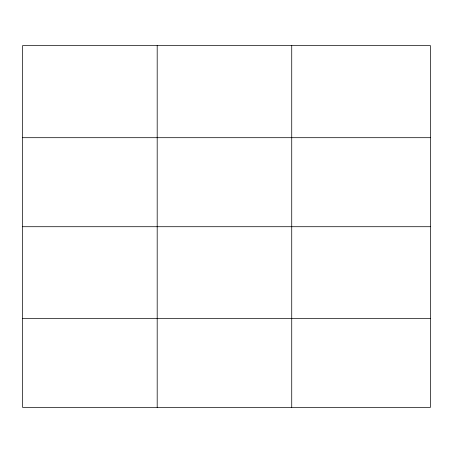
<?xml version="1.0" encoding="UTF-8"?>
<svg xmlns="http://www.w3.org/2000/svg" width="453" height="453" viewBox="0 0 453 453"><rect width="100%" height="100%" fill="white"/><g stroke="black" fill="none" stroke-linecap="round" stroke-linejoin="round"><path stroke-width="0.68" d="M430.35 226.715L430.35 45.538L22.65 45.538L22.65 407.462L430.35 407.462L430.35 226.715L22.65 226.715M22.65 137.695L430.35 137.695M22.65 318.436L430.35 318.436M291.732 45.538L291.732 407.462M157.191 45.538L157.191 407.462"/></g></svg>
